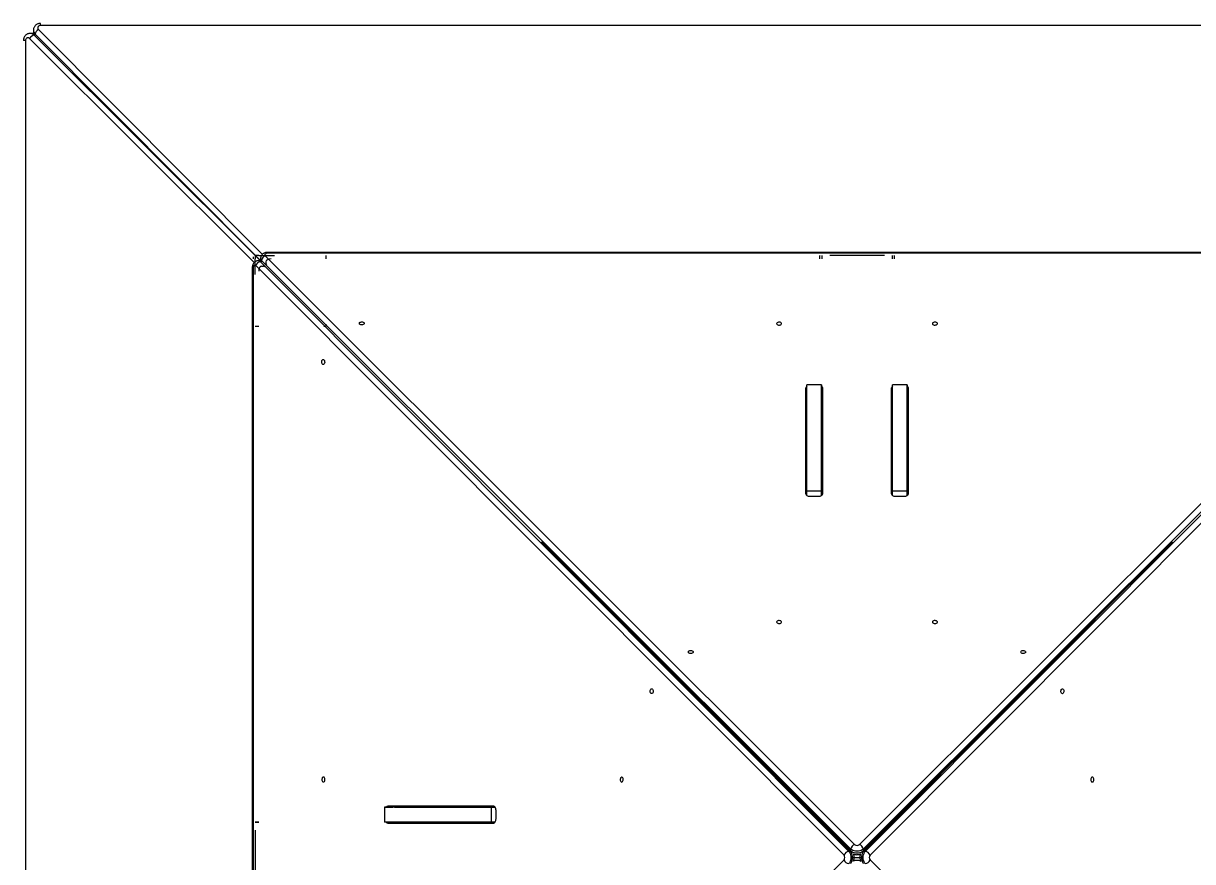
# Model space of a CAD drawing. Header units: millimetres. Extents: x -10881 to 8954, y -8695 to 5624.
# Drawn here: x 4592 to 6243, y 520 to 1704 of the extents above; entities that cross this region are included whole.
import ezdxf

# ---------------------------------------------------------------- set-up
doc = ezdxf.new("R2010")
doc.units = ezdxf.units.MM
for name, color, linetype in [('DIKOM_ОБЪЕКТ', 7, 'Continuous'), ('DIKOM_РАЗМЕР_ЗОНА', 7, 'Continuous'), ('DIKOM_РАЗМЕР_ОБЪЕКТА', 7, 'Continuous')]:
    doc.layers.add(name, color=color, linetype=linetype)
doc.styles.add('style1', font='arial.ttf', dxfattribs={"width": 0.8})
doc.dimstyles.new('1-50', dxfattribs={"dimtxt": 300, "dimasz": 200, "dimexe": 100, "dimexo": 0, "dimgap": 100, "dimtad": 1, "dimtxsty": 'style1', "dimcen": 200, "dimclrd": 7, "dimclre": 7, "dimclrt": 7, "dimadec": 1, "dimazin": 2, "dimtfac": 1, "dimtmove": 0, "dimatfit": 2, "dimfxl": 0, "dimlwd": 25, "dimlwe": 18, "dimarcsym": 0})

# ---------------------------------------------------------------- blocks, each defined once
blk = doc.blocks.new('*D10')
at = {"layer": 'Defpoints', "color": 0, "transparency": 16777216}
for p in [(-7152.7, 2730.8), (7385.2, 911.3), (7385.2, -7693.8)]:
    blk.add_point(p, dxfattribs=at)
at = {"layer": 'DIKOM_РАЗМЕР_ОБЪЕКТА', "color": 7, "lineweight": 18, "transparency": 16777216}
for p, q in [((-7152.7, 2730.8), (-7152.7, -7793.8)), ((7385.2, 911.3), (7385.2, -7793.8))]:
    blk.add_line(p, q, dxfattribs=at)
at = {"layer": 'DIKOM_РАЗМЕР_ОБЪЕКТА', "color": 7, "lineweight": 25, "transparency": 16777216}
blk.add_line((-6952.7, -7693.8), (7185.2, -7693.8), dxfattribs=at)
at = {"layer": 'DIKOM_РАЗМЕР_ОБЪЕКТА', "color": 7, "transparency": 16777216}
for points in [[(-6952.7, -7660.4), (-6952.7, -7727.1), (-7152.7, -7693.8)], [(7185.2, -7660.4), (7185.2, -7727.1), (7385.2, -7693.8)]]:
    blk.add_solid(points, dxfattribs=at)
at = {"layer": 'DIKOM_РАЗМЕР_ОБЪЕКТА', "color": 7, "transparency": 16777216, "insert": (116.2, -7440.6), "char_height": 300, "attachment_point": 5, "style": 'style1'}
blk.add_mtext('14500', dxfattribs=at)
blk = doc.blocks.new('*D12')
at = {"layer": 'Defpoints', "color": 0, "transparency": 16777216}
for p in [(-9113.3, 3014), (8954.2, 2756.5), (8954.2, -8594.5)]:
    blk.add_point(p, dxfattribs=at)
at = {"layer": 'DIKOM_РАЗМЕР_ЗОНА', "color": 7, "lineweight": 18, "transparency": 16777216}
for p, q in [((-9113.3, 3014), (-9113.3, -8694.5)), ((8954.2, 2756.5), (8954.2, -8694.5))]:
    blk.add_line(p, q, dxfattribs=at)
at = {"layer": 'DIKOM_РАЗМЕР_ЗОНА', "color": 7, "lineweight": 25, "transparency": 16777216}
blk.add_line((-8913.3, -8594.5), (8754.2, -8594.5), dxfattribs=at)
at = {"layer": 'DIKOM_РАЗМЕР_ЗОНА', "color": 7, "transparency": 16777216}
for points in [[(-8913.3, -8561.2), (-8913.3, -8627.8), (-9113.3, -8594.5)], [(8754.2, -8561.2), (8754.2, -8627.8), (8954.2, -8594.5)]]:
    blk.add_solid(points, dxfattribs=at)
at = {"layer": 'DIKOM_РАЗМЕР_ЗОНА', "color": 7, "transparency": 16777216, "insert": (-79.6, -8341.3), "char_height": 300, "attachment_point": 5, "style": 'style1'}
blk.add_mtext('18000', dxfattribs=at)

msp = doc.modelspace()

# ---------------------------------------------------------------- linework, layer by layer
at = {"layer": 'DIKOM_ОБЪЕКТ', "color": 7, "linetype": 'Continuous', "lineweight": 15}
for p, q in [((4602.806, 1689.625), (4601.306, 1689.624)), ((4606.037, 1694.353), (4606.037, 1692.853)), ((4608.467, 1687.194), (4606.967, 1687.194)), ((4606.967, 1687.194), (4926.519, 1368.666)), ((4608.467, 1688.694), (4608.467, 1687.194)), ((4926.941, 1369.142), (4608.467, 1688.694)), ((4613.009, 1695.089), (4929.329, 1377.698)), ((6922.353, 1700.817), (4616.037, 1700.817)), ((4594.844, 1679.624), (4594.844, -626.692)), ((4917.933, 1366.301), (4600.564, 1682.651)), ((4917.939, 1366.301), (4600.572, 1682.651)), ((4916.286, 1374.277), (4916.286, 1371.277)), ((4919.287, 1376.277), (4919.287, 1371.277)), ((4924.286, 1376.277), (4919.287, 1376.277)), ((4919.287, 1349.13), (4919.287, 1371.277)), ((4924.286, 1376.277), (4946.434, 1376.277)), ((4926.881, 1372.13), (4926.881, 1369.735)), ((4926.887, 1372.13), (4926.887, 1369.735)), ((4933.462, 1375.679), (5765.75, 544.632)), ((4936.881, 1379.329), (4936.881, 1380.538)), ((6601.478, 1380.538), (4936.887, 1380.538)), ((6601.478, 1379.329), (4936.887, 1379.329)), ((5019.286, 1371.346), (5019.286, 1376.277)), ((5716.286, 1374.277), (5716.286, 1371.346)), ((5719.286, 1376.277), (5719.286, 1371.346)), ((5808.016, 1376.277), (5730.556, 1376.277)), ((5772.601, 544.632), (6604.903, 1375.679)), ((5819.286, 1371.346), (5819.286, 1376.277)), ((5822.286, 1371.346), (5822.286, 1374.277)), ((4915.081, 1358.732), (4915.081, -305.858)), ((4916.289, 1358.732), (4916.289, -305.859)), ((5750.821, 529.703), (4919.94, 1362.157)), ((4925.877, 1368.732), (4923.481, 1368.732)), ((4925.883, 1368.732), (4923.487, 1368.732)), ((4928.317, 1367.296), (4926.589, 1367.295)), ((4928.323, 1367.296), (4926.596, 1367.295)), ((4926.596, 1367.295), (5757.477, 534.841)), ((4928.245, 1361.277), (4930.259, 1361.277)), ((4928.317, 1369.023), (4928.317, 1367.296)), ((5760.612, 537.976), (4928.323, 1369.023)), ((4928.323, 1369.023), (4928.323, 1367.296)), ((4934.286, 1367.319), (4934.286, 1365.305)), ((6610.042, 1369.023), (5777.74, 537.976)), ((5780.875, 534.841), (6611.769, 1367.295)), ((6618.425, 1362.157), (5787.531, 529.703)), ((4919.287, 1276.277), (4924.217, 1276.277)), ((5016.308, 1276.277), (5019.286, 1276.277)), ((5019.286, 1276.277), (5019.286, 1279.255)), ((5696.681, 1189.109), (5696.68, 1039.83)), ((5696.681, 1177.131), (5696.681, 1189.109)), ((5698.194, 1193.704), (5698.181, 1193.704)), ((5719.194, 1193.717), (5698.194, 1193.717)), ((5719.194, 1193.717), (5719.194, 1182.109)), ((5720.68, 1039.83), (5720.681, 1189.109)), ((5817.681, 1189.109), (5817.68, 1039.83)), ((5817.681, 1177.131), (5817.681, 1189.109)), ((5840.181, 1193.704), (5819.181, 1193.704)), ((5840.181, 1193.704), (5840.181, 1182.096)), ((5841.68, 1039.83), (5841.681, 1189.109)), ((5696.68, 1039.805), (5696.681, 1177.131)), ((5719.195, 1179.511), (5719.194, 1037.451)), ((5817.68, 1039.805), (5817.681, 1177.131)), ((5840.182, 1179.519), (5840.181, 1037.442)), ((5719.18, 1043.221), (5698.18, 1043.221)), ((5698.18, 1037.441), (5698.18, 1043.221)), ((5719.193, 1043.234), (5698.193, 1043.234)), ((5698.193, 1043.23), (5698.193, 1043.234)), ((5719.18, 1037.441), (5719.18, 1043.221)), ((5719.193, 1037.45), (5719.193, 1043.234)), ((5840.18, 1043.221), (5819.18, 1043.221)), ((5819.18, 1037.441), (5819.18, 1043.221)), ((5840.18, 1037.441), (5840.18, 1043.221)), ((5702.68, 1036.218), (5714.68, 1036.218)), ((5823.68, 1036.218), (5835.68, 1036.218)), ((5759.873, 534.842), (5323.585, 971.955)), ((5323.595, 971.945), (5760.612, 535.581)), ((5777.74, 535.581), (6214.774, 971.955)), ((6214.764, 971.946), (5778.479, 534.842)), ((5101.877, 597.4), (5113.486, 597.401)), ((5101.877, 597.4), (5101.877, 576.4)), ((5255.721, 598.872), (5106.472, 598.9)), ((5116.085, 597.434), (5258.085, 597.407)), ((5258.109, 597.372), (5252.33, 597.371)), ((5252.33, 597.371), (5252.33, 576.371)), ((5259.332, 580.871), (5259.332, 592.871)), ((4919.287, 576.277), (4924.217, 576.277)), ((4924.217, 576.277), (4919.287, 576.277)), ((4919.287, 565.007), (4919.287, 487.547)), ((5118.451, 574.902), (5106.472, 574.9)), ((5106.472, 574.9), (5255.721, 574.872)), ((5255.846, 574.875), (5118.451, 574.902)), ((5258.11, 576.372), (5252.33, 576.371)), ((5757.477, 534.841), (5759.873, 534.842)), ((5760.693, 534.76), (5759.873, 534.842)), ((5760.612, 535.581), (5760.612, 537.976)), ((5760.612, 535.581), (5760.693, 534.76)), ((5778.479, 534.842), (5777.658, 534.76)), ((5777.658, 534.76), (5777.74, 535.581)), ((5777.74, 537.976), (5777.74, 535.581)), ((5778.479, 534.842), (5780.875, 534.841)), ((4919.94, -309.285), (5750.821, 522.851)), ((5762.784, 526.277), (5775.568, 526.277)), ((5787.531, 522.851), (6618.425, -309.285))]:
    msp.add_line(p, q, dxfattribs=at)
at = {"layer": 'DIKOM_ОБЪЕКТ', "color": 7, "linetype": 'Continuous', "lineweight": 15, "flags": 128}
for points in [[(4616.037, 1700.817), (4616.037, 1701.773), (4616.037, 1702.577), (4616.037, 1703.198), (4616.037, 1703.613), (4616.037, 1703.804), (4616.037, 1703.817)], [(4616.037, 1700.817), (4614.911, 1700.677), (4613.876, 1700.268), (4613.016, 1699.623), (4612.4, 1698.794), (4612.078, 1697.849), (4612.077, 1696.864), (4612.396, 1695.918), (4613.009, 1695.089)], [(4594.844, 1679.624), (4593.888, 1679.624), (4593.084, 1679.624), (4592.463, 1679.624), (4592.049, 1679.624), (4591.857, 1679.624), (4591.844, 1679.625)], [(4600.572, 1682.651), (4599.742, 1683.265), (4598.796, 1683.584), (4597.811, 1683.582), (4596.866, 1683.261), (4596.038, 1682.645), (4595.393, 1681.785), (4594.984, 1680.75), (4594.844, 1679.624)], [(4936.881, 1379.329), (4935.836, 1379.246), (4934.864, 1379.001), (4934.032, 1378.612), (4933.398, 1378.106), (4933.005, 1377.517), (4932.881, 1376.888), (4933.035, 1376.26), (4933.455, 1375.679)], [(4936.887, 1379.329), (4935.843, 1379.246), (4934.871, 1379.001), (4934.039, 1378.612), (4933.404, 1378.106), (4933.012, 1377.517), (4932.888, 1376.888), (4933.041, 1376.26), (4933.462, 1375.679)], [(4936.887, 1379.329), (4936.887, 1379.942), (4936.887, 1380.347), (4936.887, 1380.528), (4936.887, 1380.538)], [(4915.075, 1358.732), (4915.084, 1358.732), (4915.266, 1358.732), (4915.671, 1358.732), (4916.283, 1358.732)], [(4915.081, 1358.732), (4915.091, 1358.732), (4915.272, 1358.732), (4915.677, 1358.732), (4916.289, 1358.732)], [(4919.933, 1362.157), (4919.352, 1362.577), (4918.724, 1362.731), (4918.095, 1362.607), (4917.506, 1362.214), (4917, 1361.58), (4916.611, 1360.748), (4916.366, 1359.776), (4916.283, 1358.732)], [(4919.94, 1362.157), (4919.358, 1362.577), (4918.731, 1362.731), (4918.101, 1362.607), (4917.513, 1362.214), (4917.007, 1361.58), (4916.618, 1360.748), (4916.373, 1359.776), (4916.289, 1358.732)], [(4927.008, 1368.554), (4926.826, 1368.607), (4925.877, 1368.732)], [(4927.015, 1368.554), (4926.833, 1368.607), (4925.883, 1368.732)], [(4926.881, 1369.735), (4927.006, 1368.786), (4927.07, 1368.568)], [(4926.887, 1369.735), (4927.012, 1368.786), (4927.077, 1368.568)], [(5073.314, 1280.336), (5073.125, 1279.652), (5072.576, 1279.042), (5071.729, 1278.572), (5070.674, 1278.294), (5069.525, 1278.237), (5068.408, 1278.407), (5067.444, 1278.786), (5066.736, 1279.333), (5066.362, 1279.989), (5066.362, 1280.683), (5066.736, 1281.339), (5067.444, 1281.886), (5068.408, 1282.265), (5069.525, 1282.436), (5070.674, 1282.378), (5071.729, 1282.1), (5072.576, 1281.63), (5073.125, 1281.02), (5073.314, 1280.336)], [(5655.682, 1280.001), (5655.871, 1279.317), (5656.42, 1278.707), (5657.267, 1278.237), (5658.322, 1277.959), (5659.471, 1277.901), (5660.588, 1278.072), (5661.552, 1278.451), (5662.26, 1278.998), (5662.634, 1279.654), (5662.634, 1280.348), (5662.26, 1281.004), (5661.552, 1281.551), (5660.588, 1281.93), (5659.471, 1282.101), (5658.322, 1282.043), (5657.267, 1281.765), (5656.42, 1281.295), (5655.871, 1280.685), (5655.682, 1280.001)], [(5875.682, 1280.001), (5875.871, 1279.317), (5876.42, 1278.707), (5877.267, 1278.237), (5878.322, 1277.959), (5879.471, 1277.901), (5880.588, 1278.072), (5881.552, 1278.451), (5882.26, 1278.998), (5882.634, 1279.654), (5882.634, 1280.348), (5882.26, 1281.004), (5881.552, 1281.551), (5880.588, 1281.93), (5879.471, 1282.101), (5878.322, 1282.043), (5877.267, 1281.765), (5876.42, 1281.295), (5875.871, 1280.685), (5875.682, 1280.001)], [(5015.263, 1229.285), (5015.947, 1229.095), (5016.557, 1228.547), (5017.026, 1227.699), (5017.305, 1226.644), (5017.362, 1225.495), (5017.192, 1224.379), (5016.813, 1223.414), (5016.266, 1222.707), (5015.61, 1222.333), (5014.916, 1222.333), (5014.261, 1222.707), (5013.713, 1223.415), (5013.334, 1224.379), (5013.164, 1225.496), (5013.221, 1226.644), (5013.5, 1227.7), (5013.969, 1228.547), (5014.579, 1229.095), (5015.263, 1229.285)], [(5698.18, 1043.221), (5698.18, 1051.954), (5698.18, 1060.527), (5698.18, 1068.93), (5698.18, 1077.149), (5698.18, 1085.174), (5698.18, 1092.994), (5698.18, 1100.597), (5698.18, 1107.974), (5698.18, 1115.114), (5698.18, 1122.007), (5698.18, 1128.644), (5698.18, 1135.015), (5698.18, 1141.112), (5698.18, 1146.926), (5698.18, 1152.45), (5698.18, 1157.675), (5698.18, 1162.594), (5698.18, 1167.201), (5698.18, 1171.489), (5698.18, 1175.453), (5698.181, 1179.086), (5698.181, 1182.385), (5698.181, 1185.343), (5698.181, 1187.957), (5698.181, 1190.224), (5698.181, 1192.141), (5698.181, 1193.704)], [(5698.193, 1043.234), (5698.193, 1051.967), (5698.193, 1060.541), (5698.193, 1068.943), (5698.193, 1077.163), (5698.193, 1085.188), (5698.193, 1093.007), (5698.193, 1100.611), (5698.193, 1107.987), (5698.193, 1115.127), (5698.193, 1122.02), (5698.193, 1128.657), (5698.193, 1135.028), (5698.193, 1141.125), (5698.193, 1146.939), (5698.193, 1152.463), (5698.194, 1157.688), (5698.194, 1162.607), (5698.194, 1167.214), (5698.194, 1171.503), (5698.194, 1175.466), (5698.194, 1179.099), (5698.194, 1182.398), (5698.194, 1185.356), (5698.194, 1187.97), (5698.194, 1190.237), (5698.194, 1192.154), (5698.194, 1193.717)], [(5719.193, 1043.234), (5719.193, 1051.967), (5719.193, 1060.541), (5719.193, 1068.943), (5719.193, 1077.163), (5719.193, 1085.188), (5719.193, 1093.007), (5719.193, 1100.611), (5719.193, 1107.987), (5719.193, 1115.127), (5719.193, 1122.02), (5719.193, 1128.657), (5719.193, 1135.028), (5719.193, 1141.125), (5719.193, 1146.939), (5719.193, 1152.463), (5719.194, 1157.688), (5719.194, 1162.607), (5719.194, 1167.214), (5719.194, 1171.503), (5719.194, 1175.466), (5719.194, 1179.099), (5719.194, 1182.398), (5719.194, 1185.356), (5719.194, 1187.97), (5719.194, 1190.237), (5719.194, 1192.154), (5719.194, 1193.717)], [(5819.18, 1043.221), (5819.18, 1051.954), (5819.18, 1060.527), (5819.18, 1068.93), (5819.18, 1077.149), (5819.18, 1085.174), (5819.18, 1092.994), (5819.18, 1100.597), (5819.18, 1107.974), (5819.18, 1115.114), (5819.18, 1122.007), (5819.18, 1128.644), (5819.18, 1135.015), (5819.18, 1141.112), (5819.18, 1146.926), (5819.18, 1152.45), (5819.18, 1157.675), (5819.18, 1162.594), (5819.18, 1167.201), (5819.18, 1171.489), (5819.18, 1175.453), (5819.181, 1179.086), (5819.181, 1182.385), (5819.181, 1185.343), (5819.181, 1187.957), (5819.181, 1190.224), (5819.181, 1192.141), (5819.181, 1193.704)], [(5840.18, 1043.221), (5840.18, 1051.954), (5840.18, 1060.527), (5840.18, 1068.93), (5840.18, 1077.149), (5840.18, 1085.174), (5840.18, 1092.994), (5840.18, 1100.597), (5840.18, 1107.974), (5840.18, 1115.114), (5840.18, 1122.007), (5840.18, 1128.644), (5840.18, 1135.015), (5840.18, 1141.112), (5840.18, 1146.926), (5840.18, 1152.45), (5840.18, 1157.675), (5840.18, 1162.594), (5840.18, 1167.201), (5840.18, 1171.489), (5840.18, 1175.453), (5840.181, 1179.086), (5840.181, 1182.385), (5840.181, 1185.343), (5840.181, 1187.957), (5840.181, 1190.224), (5840.181, 1192.141), (5840.181, 1193.704)], [(5719.194, 1179.511), (5719.194, 1178.669), (5719.194, 1177.694), (5719.194, 1176.983), (5719.194, 1176.602), (5719.194, 1176.586), (5719.194, 1176.936), (5719.194, 1177.621), (5719.194, 1178.577), (5719.194, 1179.715), (5719.194, 1180.93), (5719.194, 1182.109), (5719.194, 1182.109)], [(5840.181, 1179.52), (5840.181, 1178.657), (5840.181, 1177.681), (5840.181, 1176.97), (5840.181, 1176.589), (5840.181, 1176.573), (5840.181, 1176.923), (5840.181, 1177.608), (5840.181, 1178.564), (5840.181, 1179.702), (5840.181, 1180.917), (5840.181, 1182.096), (5840.181, 1182.096)], [(5696.68, 1039.83), (5696.795, 1039.125), (5697.136, 1038.448), (5697.691, 1037.823), (5698.437, 1037.276), (5699.346, 1036.827), (5700.384, 1036.493), (5701.509, 1036.288), (5702.68, 1036.218)], [(5714.68, 1036.218), (5715.85, 1036.288), (5716.976, 1036.493), (5718.013, 1036.827), (5718.922, 1037.276), (5719.669, 1037.823), (5720.223, 1038.448), (5720.564, 1039.125), (5720.68, 1039.83)], [(5817.68, 1039.83), (5817.795, 1039.125), (5818.136, 1038.448), (5818.691, 1037.823), (5819.437, 1037.276), (5820.346, 1036.827), (5821.384, 1036.493), (5822.509, 1036.288), (5823.68, 1036.218)], [(5835.68, 1036.218), (5836.85, 1036.288), (5837.976, 1036.493), (5839.013, 1036.827), (5839.922, 1037.276), (5840.669, 1037.823), (5841.223, 1038.448), (5841.564, 1039.125), (5841.68, 1039.83)], [(5655.678, 858.648), (5655.868, 857.964), (5656.416, 857.354), (5657.264, 856.885), (5658.319, 856.606), (5659.467, 856.549), (5660.584, 856.719), (5661.549, 857.098), (5662.256, 857.646), (5662.631, 858.302), (5662.631, 858.995), (5662.256, 859.651), (5661.549, 860.198), (5660.584, 860.578), (5659.467, 860.748), (5658.319, 860.691), (5657.264, 860.412), (5656.416, 859.942), (5655.868, 859.332), (5655.678, 858.648)], [(5875.678, 858.648), (5875.868, 857.964), (5876.416, 857.354), (5877.264, 856.885), (5878.319, 856.606), (5879.467, 856.549), (5880.584, 856.719), (5881.549, 857.098), (5882.256, 857.646), (5882.631, 858.302), (5882.631, 858.995), (5882.256, 859.651), (5881.549, 860.198), (5880.584, 860.578), (5879.467, 860.748), (5878.319, 860.691), (5877.264, 860.412), (5876.416, 859.942), (5875.868, 859.332), (5875.678, 858.648)], [(5537.964, 816.38), (5537.774, 815.696), (5537.226, 815.086), (5536.378, 814.617), (5535.323, 814.338), (5534.175, 814.281), (5533.058, 814.451), (5532.093, 814.83), (5531.386, 815.378), (5531.011, 816.034), (5531.011, 816.727), (5531.386, 817.383), (5532.093, 817.93), (5533.058, 818.31), (5534.175, 818.48), (5535.323, 818.423), (5536.378, 818.144), (5537.226, 817.674), (5537.774, 817.064), (5537.964, 816.38)], [(6007.392, 816.38), (6007.203, 815.696), (6006.654, 815.086), (6005.806, 814.617), (6004.751, 814.338), (6003.603, 814.281), (6002.486, 814.451), (6001.522, 814.83), (6000.814, 815.378), (6000.44, 816.034), (6000.44, 816.727), (6000.814, 817.383), (6001.522, 817.93), (6002.486, 818.31), (6003.603, 818.48), (6004.751, 818.423), (6005.807, 818.144), (6006.654, 817.674), (6007.203, 817.064), (6007.392, 816.38)], [(5479.127, 764.543), (5479.811, 764.353), (5480.42, 763.805), (5480.89, 762.957), (5481.168, 761.902), (5481.226, 760.754), (5481.056, 759.637), (5480.676, 758.672), (5480.129, 757.965), (5479.473, 757.591), (5478.78, 757.591), (5478.124, 757.965), (5477.577, 758.673), (5477.198, 759.638), (5477.027, 760.755), (5477.085, 761.903), (5477.363, 762.958), (5477.833, 763.805), (5478.443, 764.354), (5479.127, 764.543)], [(6059.229, 757.543), (6058.545, 757.733), (6057.936, 758.281), (6057.466, 759.128), (6057.187, 760.184), (6057.13, 761.332), (6057.3, 762.449), (6057.68, 763.413), (6058.227, 764.121), (6058.883, 764.495), (6059.576, 764.495), (6060.232, 764.121), (6060.779, 763.414), (6061.158, 762.449), (6061.328, 761.333), (6061.271, 760.184), (6060.993, 759.129), (6060.523, 758.281), (6059.913, 757.733), (6059.229, 757.543)], [(5015.598, 632.918), (5016.282, 633.107), (5016.892, 633.655), (5017.361, 634.503), (5017.64, 635.558), (5017.697, 636.706), (5017.527, 637.823), (5017.148, 638.788), (5016.601, 639.496), (5015.945, 639.87), (5015.251, 639.87), (5014.596, 639.496), (5014.048, 638.788), (5013.669, 637.824), (5013.499, 636.707), (5013.556, 635.559), (5013.835, 634.504), (5014.304, 633.656), (5014.914, 633.107), (5015.598, 632.918)], [(5436.867, 632.837), (5437.551, 633.027), (5438.161, 633.575), (5438.63, 634.422), (5438.909, 635.477), (5438.966, 636.626), (5438.796, 637.743), (5438.417, 638.707), (5437.869, 639.415), (5437.214, 639.789), (5436.52, 639.789), (5435.864, 639.415), (5435.317, 638.708), (5434.938, 637.743), (5434.768, 636.626), (5434.825, 635.478), (5435.104, 634.423), (5435.573, 633.575), (5436.183, 633.027), (5436.867, 632.837)], [(6101.49, 639.837), (6100.806, 639.647), (6100.196, 639.099), (6099.726, 638.251), (6099.448, 637.196), (6099.39, 636.048), (6099.561, 634.931), (6099.94, 633.966), (6100.487, 633.259), (6101.143, 632.885), (6101.836, 632.885), (6102.492, 633.259), (6103.039, 633.967), (6103.419, 634.931), (6103.589, 636.048), (6103.531, 637.197), (6103.253, 638.252), (6102.783, 639.099), (6102.174, 639.647), (6101.49, 639.837)], [(5252.33, 597.371), (5243.598, 597.372), (5235.025, 597.372), (5226.623, 597.373), (5218.404, 597.374), (5210.38, 597.375), (5202.561, 597.375), (5194.959, 597.376), (5187.583, 597.377), (5180.444, 597.378), (5173.552, 597.379), (5166.916, 597.38), (5160.546, 597.381), (5154.45, 597.382), (5148.637, 597.383), (5143.115, 597.384), (5137.891, 597.386), (5132.973, 597.387), (5128.367, 597.388), (5124.08, 597.389), (5120.118, 597.391), (5116.486, 597.392), (5113.189, 597.393), (5110.232, 597.394), (5107.619, 597.396), (5105.354, 597.397), (5103.439, 597.399), (5101.877, 597.4)], [(5116.063, 597.402), (5116.927, 597.402), (5117.902, 597.402), (5118.613, 597.402), (5118.994, 597.402), (5119.01, 597.402), (5118.659, 597.401), (5117.974, 597.401), (5117.018, 597.401), (5115.88, 597.401), (5114.665, 597.401), (5113.486, 597.401), (5113.486, 597.401)], [(5259.332, 592.871), (5259.263, 594.042), (5259.057, 595.167), (5258.724, 596.205), (5258.275, 597.114), (5257.727, 597.86), (5257.103, 598.415), (5256.426, 598.756), (5255.721, 598.872)], [(5255.721, 574.872), (5256.426, 574.987), (5257.103, 575.328), (5257.727, 575.882), (5258.275, 576.629), (5258.724, 577.538), (5259.057, 578.575), (5259.263, 579.7), (5259.332, 580.871)], [(5252.33, 576.371), (5243.598, 576.372), (5235.025, 576.372), (5226.623, 576.373), (5218.404, 576.374), (5210.38, 576.375), (5202.561, 576.375), (5194.959, 576.376), (5187.583, 576.377), (5180.444, 576.378), (5173.552, 576.379), (5166.916, 576.38), (5160.546, 576.381), (5154.45, 576.382), (5148.637, 576.383), (5143.115, 576.384), (5137.891, 576.386), (5132.973, 576.387), (5128.367, 576.388), (5124.08, 576.389), (5120.118, 576.391), (5116.486, 576.392), (5113.189, 576.393), (5110.232, 576.394), (5107.619, 576.396), (5105.354, 576.397), (5103.439, 576.399), (5101.877, 576.4)], [(5757.477, 534.841), (5758.464, 533.606), (5759.278, 532.063), (5759.886, 530.275), (5760.261, 528.319), (5760.388, 526.277), (5760.261, 524.235), (5759.886, 522.279), (5759.278, 520.491), (5758.464, 518.948), (5757.477, 517.713)], [(5759.873, 517.713), (5760.86, 518.948), (5761.674, 520.491), (5762.282, 522.279), (5762.657, 524.235), (5762.784, 526.277), (5762.657, 528.319), (5762.282, 530.275), (5761.674, 532.063), (5760.86, 533.607), (5759.873, 534.842)], [(5777.74, 537.976), (5776.505, 536.989), (5774.962, 536.174), (5773.174, 535.567), (5771.218, 535.191), (5769.176, 535.065), (5767.134, 535.191), (5765.178, 535.567), (5763.39, 536.174), (5761.846, 536.989), (5760.612, 537.976)], [(5760.612, 535.581), (5761.846, 534.593), (5763.39, 533.779), (5765.178, 533.171), (5767.134, 532.796), (5769.176, 532.669), (5771.218, 532.796), (5773.174, 533.171), (5774.962, 533.779), (5776.505, 534.593), (5777.74, 535.581)], [(5778.479, 534.842), (5777.492, 533.607), (5776.678, 532.063), (5776.07, 530.275), (5775.695, 528.319), (5775.568, 526.277), (5775.695, 524.235), (5776.07, 522.279), (5776.678, 520.491), (5777.492, 518.948), (5778.479, 517.713)], [(5780.875, 517.713), (5779.888, 518.948), (5779.073, 520.491), (5778.466, 522.278), (5778.091, 524.234), (5777.964, 526.277), (5778.091, 528.319), (5778.466, 530.275), (5779.073, 532.062), (5779.888, 533.606), (5780.875, 534.841)]]:
    msp.add_lwpolyline(points, dxfattribs=at)
at = {"layer": 'DIKOM_ОБЪЕКТ', "color": 7, "linetype": 'Continuous', "lineweight": 15}
for centre, radius, start, end in [((4609.481, 1676.882), 10.614, 103.699122, 147.071654), ((4601.223, 1681.62), 8.004, 44.135451, 89.880161), ((4602.72, 1681.617), 8.008, 44.142516, 89.387485), ((4614.043, 1694.439), 8.006, 180.298223, 225.856021), ((4614.045, 1692.941), 8.009, 180.625639, 225.851321), ((4618.777, 1686.182), 10.611, 122.92517, 166.305695), ((4931.278, 1372.277), 4.4, 181.999131, 227.697793), ((4931.284, 1372.277), 4.4, 181.999285, 227.69752), ((4936.078, 1368.342), 7.791, 109.673099, 174.988723), ((4936.084, 1368.342), 7.791, 109.67297, 174.988925), ((5721.286, 1374.277), 5, 156.421822, 180), ((5817.286, 1374.277), 5, 0, 23.578178), ((4927.27, 1359.533), 7.792, 95.013242, 160.325338), ((4927.276, 1359.533), 7.792, 95.01312, 160.325403), ((4923.339, 1364.341), 4.392, 42.26995, 88.428399), ((4923.345, 1364.341), 4.392, 42.26966, 88.428331), ((5699.719, 1188.867), 3.048, 120.314323, 175.435988), ((5717.642, 1188.867), 3.048, 4.563209, 59.687507), ((5820.719, 1188.867), 3.048, 120.314484, 175.436004), ((5838.642, 1188.867), 3.048, 4.563209, 59.687507), ((5699.719, 1176.888), 3.048, 120.312809, 175.435834), ((5717.643, 1176.889), 3.048, 4.563271, 59.688126), ((5820.719, 1176.888), 3.048, 120.312085, 175.435761), ((5838.643, 1176.889), 3.048, 4.563336, 59.688758), ((5106.714, 595.863), 3.047, 94.555241, 149.700786), ((5118.725, 595.834), 3.09, 97.417621, 149.522366), ((5106.715, 577.938), 3.047, 210.349163, 265.425831), ((5118.695, 577.94), 3.048, 210.297213, 265.420555), ((5758.158, 527.079), 7.792, 95.01312, 160.325403), ((5746.546, 526.277), 5.478, 321.288158, 38.711842), ((5768.373, 537.296), 7.791, 109.67297, 174.988925), ((5769.176, 548.905), 5.477, 231.281345, 308.718655), ((5769.979, 537.296), 7.791, 5.011479, 70.326771), ((5780.194, 527.079), 7.792, 19.674727, 84.986637), ((5791.805, 526.277), 5.477, 141.287619, 218.712382), ((5758.156, 525.473), 7.79, 199.668319, 264.996692), ((5780.196, 525.473), 7.79, 275.00355, 340.331551)]:
    msp.add_arc(centre, radius, start, end, dxfattribs=at)
for centre, major_axis, start_param, end_param in [((4941.754, 1367.319), (7.467, 0), 1.57079633, 3.14159265), ((4928.245, 1353.81), (0, 7.467), 0, 1.57079633), ((4930.259, 1353.81), (0, 7.467), 5.78869262, 6.28318531), ((4941.754, 1365.305), (7.467, 0), 3.14159265, 3.63608534)]:
    msp.add_ellipse(centre, major_axis=major_axis, ratio=0.53937887, start_param=start_param, end_param=end_param, dxfattribs=at)
for points, knots in [([(4616.037, 1703.817), (4615.588, 1703.801), (4614.535, 1703.761), (4612.905, 1703.395), (4611.215, 1702.711), (4609.676, 1701.733), (4608.351, 1700.501), (4607.287, 1699.058), (4606.537, 1697.462), (4606.103, 1695.891), (4606.075, 1694.86), (4606.063, 1694.407)], [0, 0, 0, 0, 0.08750862, 0.2054424, 0.32417385, 0.44315565, 0.56178806, 0.67944291, 0.79563002, 0.91012118, 1, 1, 1, 1]), ([(4601.226, 1689.586), (4600.874, 1689.586), (4599.963, 1689.585), (4598.525, 1689.23), (4596.98, 1688.581), (4595.577, 1687.652), (4594.351, 1686.487), (4593.334, 1685.113), (4592.553, 1683.564), (4592.038, 1681.881), (4591.857, 1680.544), (4591.847, 1679.788), (4591.844, 1679.625)], [0, 0, 0, 0, 0.0698875, 0.18110127, 0.29161031, 0.40201068, 0.51287504, 0.62467954, 0.73774586, 0.85221782, 0.96808478, 1, 1, 1, 1]), ([(4607.237, 1688.423), (4607.06, 1688.534), (4606.389, 1688.956), (4605.076, 1689.364), (4603.74, 1689.641), (4602.97, 1689.599), (4602.772, 1689.588)], [0, 0, 0, 0, 0.1336045, 0.50599681, 0.87292453, 1, 1, 1, 1]), ([(4606.067, 1692.959), (4606.056, 1692.826), (4606.002, 1692.133), (4606.226, 1690.887), (4606.624, 1689.484), (4607.071, 1688.711), (4607.237, 1688.423)], [0, 0, 0, 0, 0.08398996, 0.43882507, 0.79067403, 1, 1, 1, 1]), ([(4936.881, 1380.538), (4936.509, 1380.528), (4935.525, 1380.502), (4933.929, 1380.232), (4932.232, 1379.675), (4930.73, 1378.885), (4929.471, 1377.927), (4928.439, 1376.801), (4927.642, 1375.535), (4927.125, 1374.161), (4926.873, 1373), (4926.909, 1372.316), (4926.919, 1372.116)], [0, 0, 0, 0, 0.07470024, 0.19785673, 0.3252192, 0.43894092, 0.54834651, 0.65380651, 0.75663349, 0.85797694, 0.95867711, 1, 1, 1, 1]), ([(4936.887, 1380.538), (4936.516, 1380.528), (4935.531, 1380.502), (4933.936, 1380.232), (4932.239, 1379.675), (4930.736, 1378.885), (4929.478, 1377.927), (4928.445, 1376.801), (4927.649, 1375.535), (4927.132, 1374.161), (4926.88, 1373), (4926.915, 1372.316), (4926.926, 1372.116)], [0, 0, 0, 0, 0.07469995, 0.19785588, 0.32521773, 0.43893915, 0.54834448, 0.65380421, 0.75663087, 0.85797399, 0.95867379, 1, 1, 1, 1]), ([(4923.44, 1368.719), (4922.971, 1368.696), (4922.005, 1368.648), (4920.612, 1368.206), (4919.314, 1367.528), (4918.167, 1366.623), (4917.176, 1365.52), (4916.348, 1364.223), (4915.699, 1362.741), (4915.259, 1361.099), (4915.09, 1359.734), (4915.078, 1358.938), (4915.075, 1358.732)], [0, 0, 0, 0, 0.09759206, 0.20082071, 0.30192094, 0.4027865, 0.50539593, 0.61170283, 0.72306506, 0.83930378, 0.95851268, 1, 1, 1, 1]), ([(4923.446, 1368.719), (4922.977, 1368.696), (4922.012, 1368.648), (4920.619, 1368.206), (4919.321, 1367.528), (4918.174, 1366.623), (4917.182, 1365.52), (4916.355, 1364.223), (4915.706, 1362.741), (4915.266, 1361.099), (4915.096, 1359.734), (4915.084, 1358.938), (4915.081, 1358.732)], [0, 0, 0, 0, 0.09759072, 0.20081925, 0.3019193, 0.40278462, 0.5053938, 0.61170046, 0.72306255, 0.83930123, 0.95851011, 1, 1, 1, 1]), ([(4926.98, 1368.609), (4926.644, 1368.682), (4926.267, 1368.763), (4925.888, 1368.724), (4925.847, 1368.72)], [0, 0, 0, 0, 0.89094863, 1, 1, 1, 1]), ([(4926.987, 1368.609), (4926.651, 1368.682), (4926.274, 1368.763), (4925.895, 1368.724), (4925.854, 1368.72)], [0, 0, 0, 0, 0.89093207, 1, 1, 1, 1]), ([(4926.919, 1369.746), (4926.901, 1369.414), (4926.878, 1368.998), (4926.981, 1368.599), (4927.002, 1368.518)], [0, 0, 0, 0, 0.79770975, 1, 1, 1, 1]), ([(4926.925, 1369.746), (4926.907, 1369.414), (4926.885, 1368.998), (4926.988, 1368.599), (4927.008, 1368.518)], [0, 0, 0, 0, 0.79769593, 1, 1, 1, 1]), ([(5763.999, 531.45), (5764.447, 531.248), (5765.41, 530.813), (5767.03, 530.427), (5768.794, 530.244), (5770.613, 530.314), (5772.419, 530.677), (5773.684, 531.069), (5774.283, 531.417), (5774.348, 531.454)], [0, 0, 0, 0, 0.13979722, 0.30015004, 0.46419793, 0.63090399, 0.80166708, 0.97842722, 1, 1, 1, 1]), ([(5764.003, 521.101), (5764.206, 521.549), (5764.641, 522.511), (5765.027, 524.132), (5765.209, 525.895), (5765.139, 527.715), (5764.777, 529.52), (5764.384, 530.785), (5764.037, 531.385), (5763.999, 531.45)], [0, 0, 0, 0, 0.13978712, 0.30013615, 0.46418142, 0.63088333, 0.80164188, 0.97839927, 1, 1, 1, 1]), ([(5774.348, 531.454), (5774.146, 531.006), (5773.711, 530.043), (5773.325, 528.422), (5773.142, 526.659), (5773.212, 524.839), (5773.575, 523.033), (5773.968, 521.769), (5774.315, 521.17), (5774.352, 521.105)], [0, 0, 0, 0, 0.139889152, 0.300252721, 0.464306506, 0.63101849, 0.801790568, 0.978566093, 1, 1, 1, 1]), ([(5774.352, 521.105), (5773.904, 521.308), (5772.941, 521.743), (5771.32, 522.129), (5769.557, 522.311), (5767.737, 522.241), (5765.932, 521.878), (5764.667, 521.486), (5764.068, 521.139), (5764.003, 521.101)], [0, 0, 0, 0, 0.13987907, 0.30023886, 0.46429001, 0.63099784, 0.80176536, 0.97853814, 1, 1, 1, 1])]:
    msp.add_open_spline(points, degree=3, knots=knots, dxfattribs=at)

# ---------------------------------------------------------------- dimensions: what is measured, and where the dimension line sits
at = {"layer": 'DIKOM_РАЗМЕР_ЗОНА'}
dim = msp.add_linear_dim(base=(8954.2, -8594.513), p1=(-9113.319, 3014.045), p2=(8954.2, 2756.48), text='18000', dimstyle='1-50', dxfattribs=at)
dim.commit()
dim.dimension.update_dxf_attribs({"geometry": '*D12', "text_midpoint": (-79.559, -8594.513), "dimtype": 160})
at = {"layer": 'DIKOM_РАЗМЕР_ОБЪЕКТА'}
dim = msp.add_linear_dim(base=(7385.217, -7693.766), p1=(-7152.73, 2730.795), p2=(7385.217, 911.281), text='14500', dimstyle='1-50', dxfattribs=at)
dim.commit()
dim.dimension.update_dxf_attribs({"geometry": '*D10', "text_midpoint": (116.244, -7693.766), "dimtype": 160})

doc.saveas('drawing.dxf')
